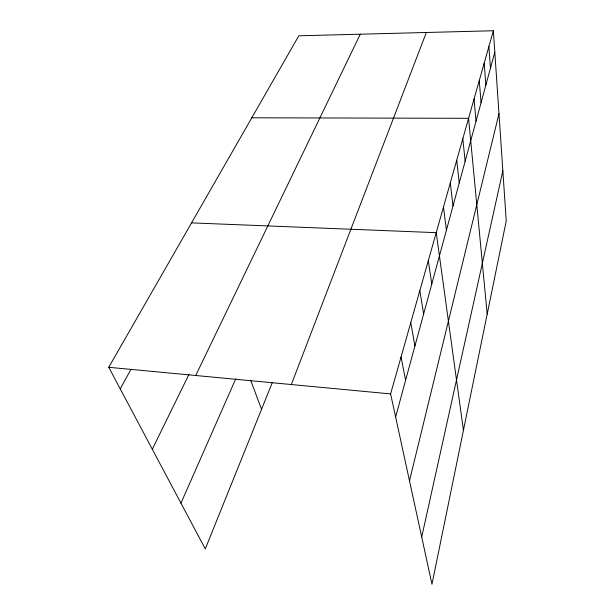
<?xml version="1.0" encoding="UTF-8"?>
<svg xmlns="http://www.w3.org/2000/svg" width="615" height="615" viewBox="0 0 615 615"><rect width="100%" height="100%" fill="white"/><g stroke="black" fill="none" stroke-linecap="round" stroke-linejoin="round"><path stroke-width="0.92" d="M421.705 537.041L502.847 170.778M409.49 480.807L498.98 113.698M395.622 416.978L494.814 52.175M493.361 30.75L506.245 220.939L431.961 584.25L390.61 393.908L493.361 30.75L298.813 35.793L108.755 367.293L205.279 548.926L272.345 382.507M291.341 384.536L426.333 32.487M180.956 503.155L235.768 378.802M195.716 375.504L360.252 34.202M152.312 449.257L189.051 374.189M120.233 388.895L130.803 369.677M251.796 117.796L468.584 118.311L487.188 314.142M191.549 222.876L436.235 232.662L463.441 430.3M108.755 367.293L390.61 393.908M250.751 380.531L261.552 409.298M401.049 357.007L405.616 380.231M410.766 322.675L414.933 345.976M419.83 290.649L423.635 313.965M428.294 260.714L431.784 283.992M443.469 207.071L446.413 230.179M450.295 182.963L453.001 205.94M456.73 160.208L459.236 183.024M462.818 138.69L465.132 161.338M474.05 98.984L476.025 121.263M479.246 80.642L481.068 102.713M484.182 63.191L485.873 85.055M488.879 46.579L490.447 68.227"/></g></svg>
